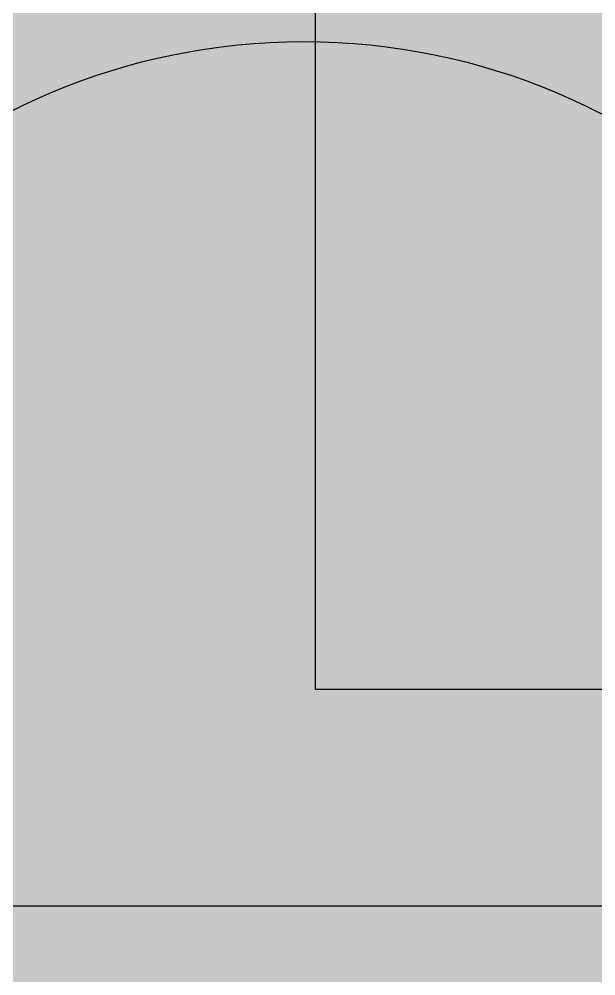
# Model space of a CAD drawing. Header units: inches. Extents: x -0.16 to 1.73, y -0.16 to 1.34.
# Drawn here: x 0.470879 to 0.472979, y 0.151714 to 0.155202 of the extents above; entities that cross this region are included whole.
import ezdxf

# ---------------------------------------------------------------- set-up
doc = ezdxf.new("R2010")
doc.units = ezdxf.units.IN
doc.header["$MEASUREMENT"] = 0
for name, color, linetype in [('Mechanical 15', 56, 'Continuous'), ('Top Layer', 1, 'Continuous'), ('Top Paste', 8, 'Continuous'), ('Top Solder', 216, 'Continuous')]:
    doc.layers.add(name, color=color, linetype=linetype)

# ---------------------------------------------------------------- blocks, each defined once
blk = doc.blocks.new('R0402_110')
at = {"layer": 'Top Layer'}
blk.add_hatch(color=1, dxfattribs=at).paths.add_polyline_path([(-0.028175, 0.01063), (-0.005905, 0.01063), (-0.005905, -0.01063), (-0.028175, -0.01063)])
at = {"layer": 'Top Solder'}
blk.add_hatch(color=216, dxfattribs=at).paths.add_polyline_path([(-0.030175, 0.01263), (-0.003905, 0.01263), (-0.003905, -0.01263), (-0.030175, -0.01263)])
at = {"layer": 'Mechanical 15'}
for p, q in [((-0.019642, -0.009842), (-0.019642, 0.009844)), ((-0.019685, -0.00748), (-0.019685, -0.00748)), ((-0.0098, -0.009842), (-0.019642, -0.009842))]:
    blk.add_line(p, q, dxfattribs=at)
for points in [[(-0.019685, -0.009842, 0.002, 0.002, 0), (-0.019685, 0.009843, 0.002, 0.002, 0)], [(-0.019685, -0.009842, 0.002, 0.002, 0), (0.019685, -0.009842, 0.002, 0.002, 0)]]:
    blk.add_lwpolyline(points, format="xyseb", dxfattribs=at)
blk.add_lwpolyline([(-0.020185, -0.009842, 0.001, 0.001, 1), (-0.019185, -0.009842, 0.001, 0.001, 1)], format="xyseb", close=True, dxfattribs=at)
blk.add_lwpolyline([(-0.020185, -0.009842, 0.001, 0.001, 1), (-0.019185, -0.009842, 0.001, 0.001, 1)], format="xyseb", close=True, dxfattribs=at)
at = {"layer": 'Mechanical 15', "extrusion": (0, 0, -1)}
for start, end in [(270, 90), (90, 270)]:
    blk.add_arc((0.019685, -0.009842), 0.002362, start, end, dxfattribs=at)
at = {"layer": 'Top Paste'}
blk.add_line((-0.0266, -0.01063), (-0.00689, -0.01063), dxfattribs=at)

msp = doc.modelspace()

# ---------------------------------------------------------------- block references
msp.add_blockref('R0402_110', (0.4916, 0.1626))

doc.saveas('drawing.dxf')
